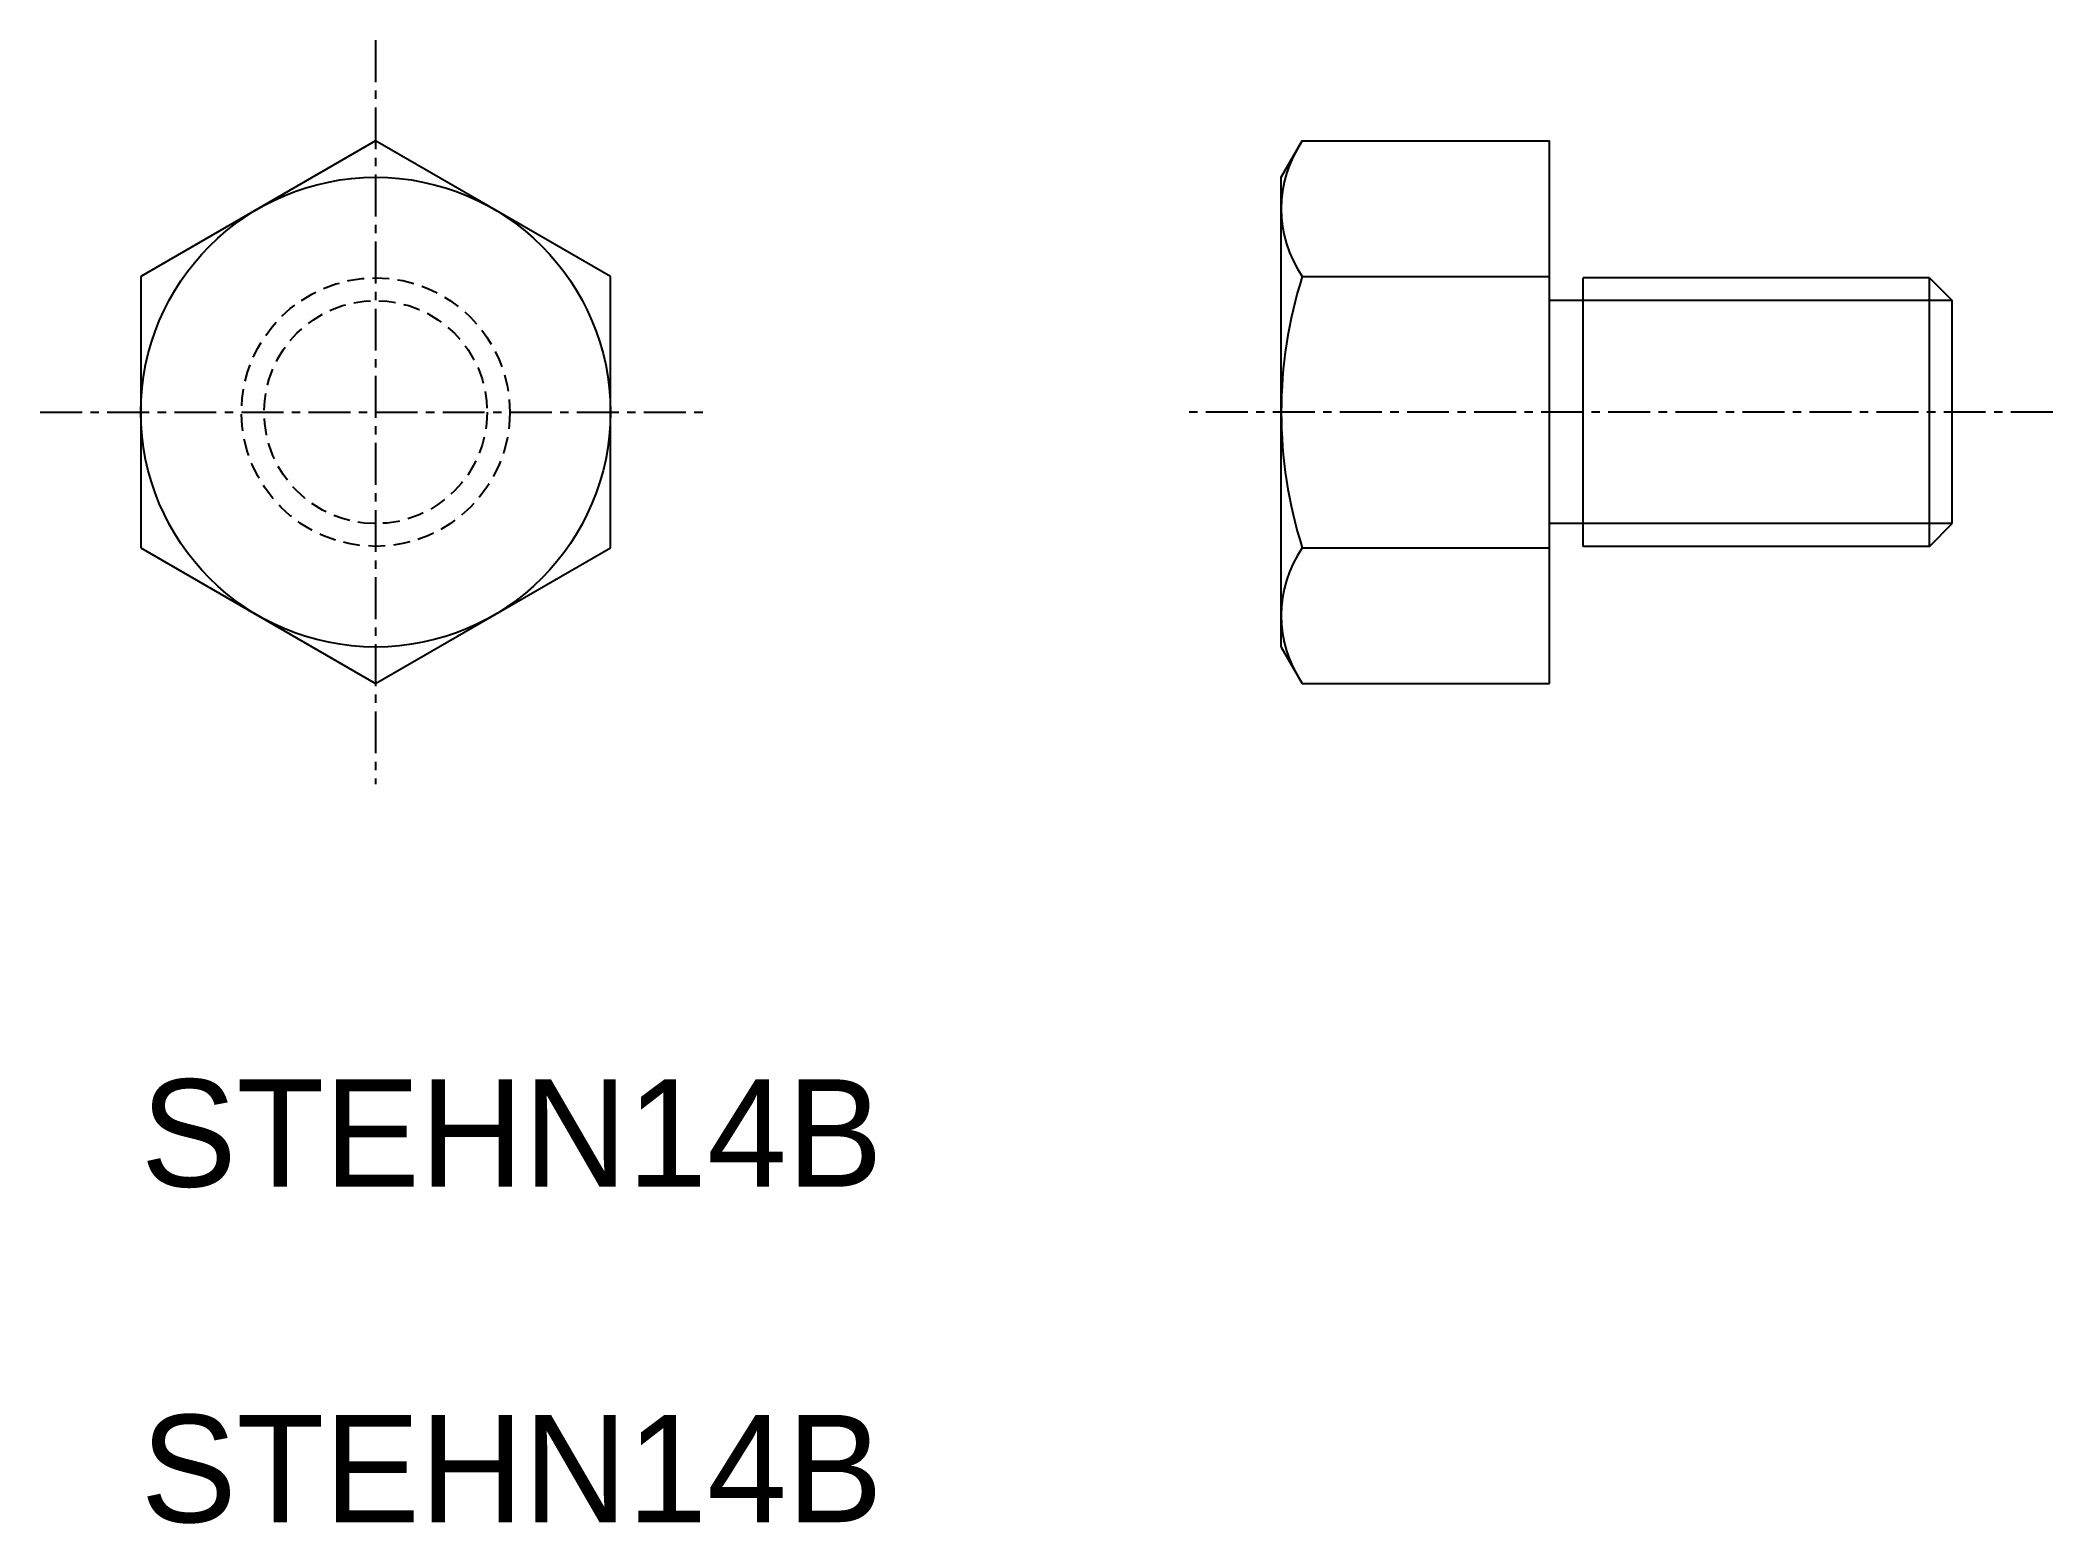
# Model space of a CAD drawing. Extents: x -5558.2 to -5498.2, y -542.6 to -498.4.
import ezdxf

# ---------------------------------------------------------------- set-up
doc = ezdxf.new("R2010")
doc.units = 0
doc.linetypes.add('CENTER', pattern=[2, 1.25, -0.25, 0.25, -0.25])
doc.linetypes.add('DASHED', pattern=[0.75, 0.5, -0.25])
doc.layers.get('0').update_dxf_attribs({"linetype": 'CONTINUOUS'})
doc.layers.add('CENTER', color=1, linetype='CENTER')

msp = doc.modelspace()

# ---------------------------------------------------------------- linework, layer by layer
at = {"color": 7, "linetype": 'CONTINUOUS'}
for p, q in [((-5548.169, -501.352), (-5555.169, -505.393)), ((-5541.169, -505.393), (-5548.169, -501.352)), ((-5521.169, -502.435), (-5520.543, -501.352)), ((-5520.543, -501.352), (-5513.169, -501.352)), ((-5513.169, -517.518), (-5513.169, -501.352)), ((-5521.169, -516.435), (-5521.169, -502.435)), ((-5555.169, -505.393), (-5555.169, -513.476)), ((-5541.169, -513.476), (-5541.169, -505.393)), ((-5520.543, -505.393), (-5513.169, -505.393)), ((-5501.845, -505.435), (-5512.169, -505.435)), ((-5512.169, -513.435), (-5512.169, -505.435)), ((-5501.845, -505.435), (-5501.169, -506.111)), ((-5501.845, -513.435), (-5501.845, -505.435)), ((-5512.169, -506.111), (-5513.169, -506.111)), ((-5501.169, -512.758), (-5501.169, -506.111)), ((-5512.169, -512.758), (-5513.169, -512.758)), ((-5501.845, -513.435), (-5501.169, -512.758)), ((-5555.169, -513.476), (-5548.169, -517.518)), ((-5548.169, -517.518), (-5541.169, -513.476)), ((-5520.543, -513.476), (-5513.169, -513.476)), ((-5501.845, -513.435), (-5512.169, -513.435)), ((-5521.169, -516.435), (-5520.543, -517.518)), ((-5520.543, -517.518), (-5513.169, -517.518))]:
    msp.add_line(p, q, dxfattribs=at)
for p, q in [((-5544.669, -503.373), (-5544.668, -503.373)), ((-5542.919, -504.383), (-5542.919, -504.383))]:
    msp.add_line(p, q)
at = {"color": 3, "linetype": 'CONTINUOUS'}
for p, q in [((-5501.169, -506.111), (-5512.169, -506.111)), ((-5501.169, -512.758), (-5512.169, -512.758))]:
    msp.add_line(p, q, dxfattribs=at)
at = {"color": 7, "linetype": 'CONTINUOUS'}
msp.add_circle((-5548.169, -509.435), 7, dxfattribs=at)
at = {"color": 3, "linetype": 'DASHED'}
for radius in [4, 3.323]:
    msp.add_circle((-5548.169, -509.435), radius, dxfattribs=at)
for centre, radius, start, end in [((-5517.59, -503.373), 3.578, 145.61569, 214.38431), ((-5507.794, -509.435), 13.375, 162.41201, 197.58799), ((-5517.59, -515.497), 3.578, 145.61569, 214.38431)]:
    msp.add_arc(centre, radius, start, end)
at = {"layer": 'CENTER', "color": 1, "linetype": 'CENTER'}
for p, q in [((-5548.169, -498.352), (-5548.169, -520.518)), ((-5558.169, -509.435), (-5538.169, -509.435)), ((-5498.169, -509.435), (-5524.169, -509.435))]:
    msp.add_line(p, q, dxfattribs=at)

# ---------------------------------------------------------------- texts
at = {"color": 7, "linetype": 'CONTINUOUS'}
for p in [(-5555.169, -532.518), (-5555.169, -542.518)]:
    msp.add_text('STEHN14B', height=3.2, dxfattribs=at).set_placement(p)

doc.saveas('drawing.dxf')
